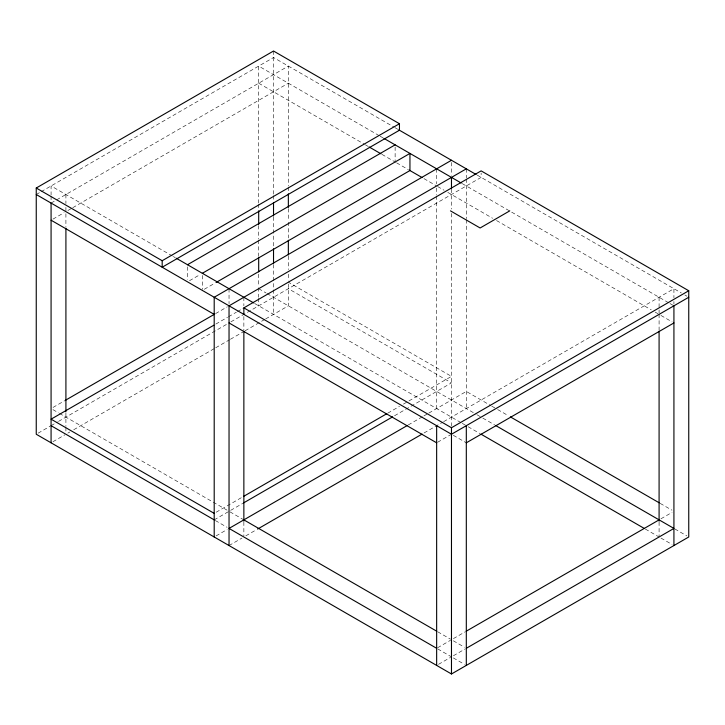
<?xml version="1.0" encoding="UTF-8"?>
<svg xmlns="http://www.w3.org/2000/svg" width="725" height="725" viewBox="0 0 725 725"><rect width="100%" height="100%" fill="white"/><g stroke="black" fill="none" stroke-linecap="round" stroke-linejoin="round"><path stroke-width="0.54" stroke-dasharray="3.62 2.72" d="M36.25 194.517L40.174 192.252M41.153 191.69L273.524 57.529L393.847 126.993M51.076 203.082L55.716 200.399M56.641 199.864L288.351 66.093L288.351 185.953M52.934 219.131L64.054 212.715M67.869 210.513L71.784 208.247M72.763 207.685L288.351 83.212M189.47 280.72L200.245 274.494M204.296 289.275L215.071 283.058M53.034 407.432L64.788 400.644M215.606 313.581L227.351 306.793M215.796 324.084L227.559 317.287M228.547 316.725L236.386 312.194M237.365 311.623L243.247 308.234M38.108 433.178L50.152 426.218M51.076 425.684L57.565 421.941M58.498 421.406L227.559 323.794M230.885 321.873L481.137 177.389L481.137 173.058M52.934 441.743L64.978 434.782M67.869 433.115L69.827 431.991M73.742 429.726L214.763 348.308M215.742 347.746L229.453 339.826M230.432 339.264L244.144 331.343M245.123 330.781L264.707 319.471M265.685 318.909L288.351 305.823L288.351 280.947M216.168 512.231L242.639 496.942M387.748 413.168L399.511 406.372M403.435 404.106L451.476 376.375L288.351 282.188M214.201 519.87L242.748 503.386M394.536 415.751L451.476 382.882L288.351 288.695M216.059 535.92L227.179 529.495M408.248 424.959L422.938 416.476M423.917 415.914L427.832 413.649M428.81 413.087L466.311 391.437L490.789 405.574M229.037 545.553L242.014 538.059M245.82 535.857L256.596 529.64M424.053 432.961L442.667 422.213M443.646 421.651L673.924 288.695L673.924 297.739M437.574 442.277L450.551 434.782M437.574 647.76L450.551 640.266M453.433 638.598L465.187 631.819M660.946 518.801L672.066 512.376M438.498 664.345L450.551 657.394M453.433 655.726L465.187 648.938M394.826 127.564L397.753 129.249M477.077 175.051L681.337 292.972M684.835 294.993L686.892 296.19M379.193 135.666L258.689 66.093L258.689 202.918M380.172 136.227L383.099 137.913M462.251 183.615L669.021 302.996M670 303.558L673.924 305.823L673.924 301.537M258.689 83.212L364.367 144.221M365.346 144.782L368.273 146.477M381.948 154.371L395.623 162.273M396.602 162.835L408.32 169.605M423.953 178.622L436.649 185.953M437.574 186.488L444.062 190.24M447.769 192.379L492.61 218.261M496.525 220.527L651.258 309.856M655.173 312.122L658.11 313.816M660.946 315.447L672.066 321.873M491.767 406.145L496.661 408.963M497.649 409.534L508.415 415.751M660.212 503.386L671.966 510.173M258.689 288.695L266.111 292.982M267.036 293.516L476.098 414.22M477.077 414.782L481.835 417.528M482.814 418.098L494.704 424.959M674.848 528.96L686.892 535.92M172.378 255.988L51.076 185.953L51.076 194.998M173.357 256.55L175.314 257.683M254.638 303.476L461.272 422.784M462.251 423.346L467.145 426.173M468.123 426.735L479.877 433.523M645.377 529.078L659.088 536.989M660.946 538.059L672.066 544.484M453.333 435.317L466.311 442.812M52.934 409.634L58.498 412.842M59.423 413.377L227.079 510.173M229.961 511.841L243.863 519.87M437.764 631.819L450.497 639.169M453.333 640.8L464.453 647.226M215.361 520.532L227.079 527.302M437.764 648.938L451.476 656.859M453.333 657.928L464.453 664.345M659.088 297.259L659.088 313.091M659.088 314.224L659.088 330.047M659.088 522.009L659.088 535.92M466.311 168.834L466.311 177.879M466.311 179.012L466.311 218.587M466.311 219.72L466.311 408.565M451.476 162.409L451.476 175.251M451.476 189.162L451.476 209.054M451.476 213.422L451.476 426.173M436.649 168.834L436.649 183.815M436.649 188.056L436.649 194.844M436.649 195.968L436.649 408.565M395.125 147.003L395.125 160.914M288.351 187.086L288.351 191.608M288.351 208.573L288.351 221.016M288.351 222.14L288.351 237.972M288.351 256.07L288.351 269.637M288.351 274.159L288.351 279.814M273.524 51.022L273.524 194.517M273.524 195.65L273.524 201.305M273.524 216.974L273.524 247.669M273.524 264.471L273.524 314.387M258.689 204.051L258.689 209.706M258.689 225.538L258.689 239.105M258.689 240.238L258.689 256.07M258.689 274.159L258.689 286.602M258.689 287.734L258.689 297.259M258.689 298.328L258.689 305.823M243.863 297.259L243.863 305.823M243.863 316.481L243.863 330.047M243.863 522.009L243.863 535.92M229.037 288.695L229.037 303.675M202.338 275.428L202.338 289.338M187.512 266.863L187.512 279.705M65.912 194.517L65.912 203.562M65.912 207.359L65.912 211.637M65.912 213.739L65.912 227.315M65.912 412.761L65.912 426.336M65.912 427.46L65.912 432.109M51.076 196.131L51.076 200.934"/><path stroke-width="1.09" d="M243.863 314.378L243.863 307.871L481.137 170.882L688.75 290.752L688.75 536.989L451.476 673.978L36.25 434.248L36.25 188.011L273.524 51.022L399.457 123.73L399.457 130.237L162.183 267.226L162.183 260.719L399.457 123.73M187.512 264.725L395.125 144.855M202.338 273.289L409.951 153.419L409.951 170.547L216.05 282.496M451.476 160.27L214.201 297.259L214.201 536.989M65.767 400.082L214.627 314.142M466.311 168.834L229.037 305.823L229.037 545.553M213.839 325.217L51.076 419.177L214.201 513.363M509.775 210.857L480.122 227.985L450.461 210.857M243.618 496.38L386.769 413.73M243.618 502.887L392.651 416.839M407.405 425.448L229.037 528.425L436.649 648.295M257.574 529.078L422.095 434.085M243.863 307.871L451.476 427.741L688.75 290.752M688.75 297.259L451.476 434.248L36.25 194.517M466.311 442.812L673.924 322.942M466.166 631.248L659.088 519.87M466.311 648.295L673.924 528.425L495.547 425.448M398.732 129.82L476.098 174.489M383.897 138.375L461.272 183.044M369.252 147.039L380.969 153.809M409.299 170.167L421.995 177.498M510.373 416.884L659.233 502.824M176.284 258.245L253.659 302.914M480.856 434.085L644.398 528.507M36.25 188.011L162.183 260.719M51.076 220.201L214.201 314.378M229.037 322.942L436.649 442.812M243.863 519.87L436.785 631.248M51.076 425.684L214.201 519.87M673.924 305.823L673.924 545.553M659.088 331.18L659.088 521.157M466.311 425.684L466.311 665.414M451.476 177.389L451.476 188.699M451.476 427.741L451.476 673.978M436.649 425.684L436.649 665.414M288.351 193.874L288.351 207.441M288.351 240.238L288.351 254.937M273.524 202.438L273.524 216.005M273.524 248.802L273.524 263.501M258.689 210.83L258.689 224.406M258.689 257.194L258.689 271.902M243.863 331.18L243.863 521.157M65.912 228.438L65.912 411.637M51.076 203.082L51.076 442.812"/></g></svg>
